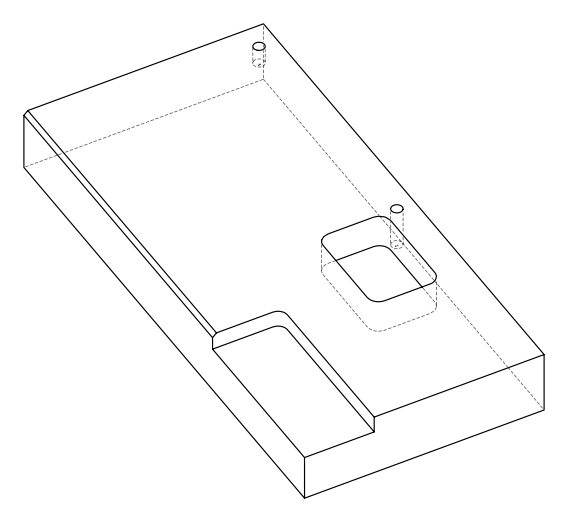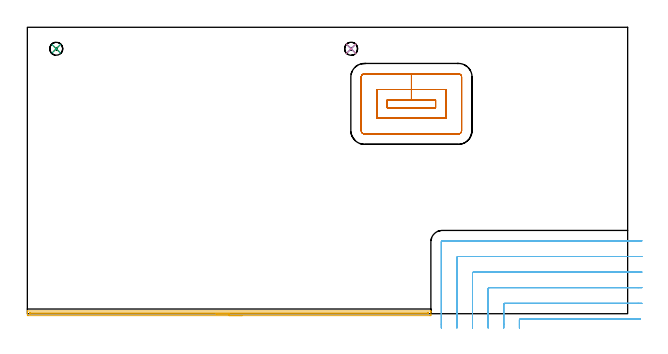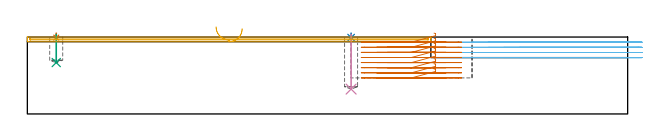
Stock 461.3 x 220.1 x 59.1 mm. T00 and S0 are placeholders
(PLAN: 7 operations, 3 tool changes, 22.7 min)
(1 SPOT_DRILL | STEP1POCKET | NXT0321_9005460120000 | 0.03 min | 1 mm3)
(2 SPOT_DRILL_1 | STEP1POCKET_1 | NXT0321_9005460120000 | 0.03 min | 1 mm3)
(3 DRILL_BLIND_HOLE_INTO_CENTER | STEP1POCKET | NXT0301_071 | 0.09 min | 1435 mm3)
(4 DRILL_BLIND_HOLE_INTO_CENTER_1 | STEP1POCKET_1 | NXT0301_071 | 0.17 min | 3025 mm3)
(5 AREA_MILL | FG_CHAMFER_SURFACE | UGT0205_001 | 5.11 min | 2105 mm3)
(6 MILL_CORNER_NOTCH_RECTANGULAR | CORNER_NOTCH_RECTANGULAR | UGT0201_008 | Follow Part, ap 4, ae 75% | 8.39 min | 152546 mm3)
(7 MILL_RECTANGULAR_POCKET | POCKET_RECTANGULAR_STRAIGHT | UGT0201_008 | Follow Part, ap 4, ae 75% | 8.88 min | 178671 mm3)
(TOOL NXT0321_9005460120000 | NC Spot Drill, 142deg, 12mm, Carbide, Uncoated | D12 PA142 FL30 Z2)
(TOOL NXT0301_071 | Carbide Drill 10mm [860.1-1000-030A1-MM 2214] | D10 PA140 FL47 Z2)
(TOOL UGT0205_001 | Chamfer Mill 20 x 3 x 45 deg. | D20 FL50 Z2)
(TOOL UGT0201_008 | End Mill 16 mm | D16 FL32 Z4)
(OP 1 SPOT_DRILL)
G17 G21 G94 G90
T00 M6
G54
G17 G0 G90 X22.2 Y203.6 S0 M3
G43 Z69.1 H0
G94 G81 G98 Z58.67 F250. R62.1
G80
M5
M2
(OP 2 SPOT_DRILL_1)
G17 G21 G94 G90
T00 M6
G54
G17 G0 G90 X248.8 Y203.6 S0 M3
G43 Z69.1 H0
G94 G81 G98 Z58.67 F250. R62.1
G80
M5
M2
(OP 3 DRILL_BLIND_HOLE_INTO_CENTER)
G17 G21 G94 G90
T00 M6
G54
G17 G0 G90 X22.2 Y203.6 S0 M3
G43 Z69.1 H1
G94 G81 G98 Z39.5 F250. R61.1
G80
M5
M2
(OP 4 DRILL_BLIND_HOLE_INTO_CENTER_1)
G17 G21 G94 G90
T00 M6
G54
G17 G0 G90 X248.8 Y203.6 S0 M3
G43 Z69.1 H1
G94 G81 G98 Z19.1 F250. R61.1
G80
M5
M2
(OP 5 AREA_MILL)
G17 G21 G94 G90
T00 M6
G54
G17 G0 G90 X165.05 Y-1.5 S1061 M3
G43 Z69.1 H0
Z65.5
G94 G1 X165.012 Z64.628 F250.
X164.898 Z63.764
X164.709 Z62.912
X164.447 Z62.08
X164.113 Z61.274
X163.71 Z60.5
X163.242 Z59.764
X162.71 Z59.072
X162.121 Z58.429
X161.478 Z57.84
X160.786 Z57.308
X160.05 Z56.84
X159.276 Z56.437
X158.47 Z56.103
X157.638 Z55.841
X156.787 Z55.652
X155.922 Z55.538
X155.05 Z55.5
X0.609
X0.135 Y-1.494 Z55.502
X0.009 Y-1.49 Z55.504
X0. Y-1.025 Z55.969
Y-0.464 Z56.533
Y-0.142 Z56.854
Y0.419 Z57.415
Y0.742 Z57.736
Y1.753 Z58.753
X0.007 Y2.088 Z59.079
X0.009 Y2.097 Z59.088
X0.163 Y2.1 Z59.1
X309.937
X310.091 Y2.097 Z59.088
X310.093 Y2.088 Z59.079
X310.1 Y1.753 Z58.752
Y1.386 Z58.385
Y0.742 Z57.736
Y-0.464 Z56.533
X310.096 Y-1.025 Z55.969
X310.091 Y-1.49 Z55.504
X309.965 Y-1.494 Z55.502
X309.491 Y-1.5 Z55.5
X155.05
Y-0.086 Z56.914
X2.395 Y-0.085 Z56.915
X2.337
X2.013 Y-0.079 Z56.921
X2.009 Y0.025 Z57.025
X2.002 Y0.247 Z57.247
X2.006 Y0.587 Z57.587
X2.01 Y0.659 Z57.659
X2.014 Y0.68 Z57.68
X2.02 Y0.681 Z57.681
X2.069 Y0.684 Z57.684
X2.171 Y0.685 Z57.685
X2.376 Y0.686 Z57.686
X307.705 Y0.685 Z57.685
X307.763
X308.087 Y0.679 Z57.679
X308.091 Y0.575 Z57.575
X308.097 Y0.354 Z57.354
X308.092 Y0.105 Z57.105
X308.085 Y-0.079 Z56.921
X307.593 Y-0.086 Z56.914
X155.05
X154.178 Z56.952
X153.314 Z57.066
X152.462 Z57.255
X151.63 Z57.517
X150.824 Z57.851
X150.05 Z58.254
X149.314 Z58.723
X148.622 Z59.254
X147.979 Z59.843
X147.39 Z60.486
X146.859 Z61.178
X146.39 Z61.914
X145.987 Z62.688
X145.653 Z63.494
X145.391 Z64.326
X145.202 Z65.178
X145.088 Z66.043
X145.05 Z66.914
G0 Z69.1
M5
M2
(OP 6 MILL_CORNER_NOTCH_RECTANGULAR)
G17 G21 G94 G90
T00 M6
G54
G17 G0 G90 X471.228 Y-4. S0 M3
G43 Z69.1 H0
Z55.15
G94 G1 X468.228 F250.
X378.894 F500.
G3 X378.1 Y-4.794 R0.8
G1 Y-8.
Y-11. F250.
G0 Z69.1
X472.3 Y8.
Z55.15
G1 X469.3
X366.894 F500.
G3 X366.1 Y7.206 R0.8
G1 Y-8.
Y-11. F250.
G0 Z69.1
X472.3 Y20.
Z55.15
G1 X469.3
X354.895 F500.
G3 X354.1 Y19.205 R0.8
G1 Y-8.
Y-11. F250.
G0 Z69.1
X472.3 Y32.
Z55.15
G1 X469.3
X342.895 F500.
G3 X342.1 Y31.205 R0.8
G1 Y-8.
Y-11. F250.
G0 Z69.1
X472.3 Y44.
Z55.15
G1 X469.3
X330.895 F500.
G3 X330.1 Y43.205 R0.8
G1 Y-8.
Y-11. F250.
G0 Z69.1
X472.3 Y56.
Z55.15
G1 X469.3
X318.896 F500.
G3 X318.1 Y55.204 R0.8
G1 Y-8.
Y-11. F250.
G0 Z69.1
X471.228 Y-4.
Z51.2
G1 X468.228
X378.894 F500.
G3 X378.1 Y-4.794 R0.8
G1 Y-8.
Y-11. F250.
G0 Z69.1
X472.3 Y8.
Z51.2
G1 X469.3
X366.894 F500.
G3 X366.1 Y7.206 R0.8
G1 Y-8.
Y-11. F250.
G0 Z69.1
X472.3 Y20.
Z51.2
G1 X469.3
X354.895 F500.
G3 X354.1 Y19.205 R0.8
G1 Y-8.
Y-11. F250.
G0 Z69.1
X472.3 Y32.
Z51.2
G1 X469.3
X342.895 F500.
G3 X342.1 Y31.205 R0.8
G1 Y-8.
Y-11. F250.
G0 Z69.1
X472.3 Y44.
Z51.2
G1 X469.3
X330.895 F500.
G3 X330.1 Y43.205 R0.8
G1 Y-8.
Y-11. F250.
G0 Z69.1
X472.3 Y56.
Z51.2
G1 X469.3
X318.896 F500.
G3 X318.1 Y55.204 R0.8
G1 Y-8.
Y-11. F250.
G0 Z69.1
X471.228 Y-4.
Z47.25
G1 X468.228
X378.894 F500.
G3 X378.1 Y-4.794 R0.8
G1 Y-8.
Y-11. F250.
G0 Z69.1
X472.3 Y8.
Z47.25
G1 X469.3
X366.894 F500.
G3 X366.1 Y7.206 R0.8
G1 Y-8.
Y-11. F250.
G0 Z69.1
X472.3 Y20.
Z47.25
G1 X469.3
X354.895 F500.
G3 X354.1 Y19.205 R0.8
G1 Y-8.
Y-11. F250.
G0 Z69.1
X472.3 Y32.
Z47.25
G1 X469.3
X342.895 F500.
G3 X342.1 Y31.205 R0.8
G1 Y-8.
Y-11. F250.
G0 Z69.1
X472.3 Y44.
Z47.25
G1 X469.3
X330.895 F500.
G3 X330.1 Y43.205 R0.8
G1 Y-8.
Y-11. F250.
G0 Z69.1
X472.3 Y56.
Z47.25
G1 X469.3
X318.896 F500.
G3 X318.1 Y55.204 R0.8
G1 Y-8.
Y-11. F250.
G0 Z69.1
X471.228 Y-4.
Z43.3
G1 X468.228
X378.894 F500.
G3 X378.1 Y-4.794 R0.8
G1 Y-8.
Y-11. F250.
G0 Z69.1
X472.3 Y8.
Z43.3
G1 X469.3
X366.894 F500.
G3 X366.1 Y7.206 R0.8
G1 Y-8.
Y-11. F250.
G0 Z69.1
X472.3 Y20.
Z43.3
G1 X469.3
X354.895 F500.
G3 X354.1 Y19.205 R0.8
G1 Y-8.
Y-11. F250.
G0 Z69.1
X472.3 Y32.
Z43.3
G1 X469.3
X342.895 F500.
G3 X342.1 Y31.205 R0.8
G1 Y-8.
Y-11. F250.
G0 Z69.1
X472.3 Y44.
Z43.3
G1 X469.3
X330.895 F500.
G3 X330.1 Y43.205 R0.8
G1 Y-8.
Y-11. F250.
G0 Z69.1
X472.3 Y56.
Z43.3
G1 X469.3
X318.896 F500.
G3 X318.1 Y55.204 R0.8
G1 Y-8.
Y-11. F250.
G0 Z69.1
M5
M2
(OP 7 MILL_RECTANGULAR_POCKET)
G17 G21 G94 G90
T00 M6
G54
G17 G0 G90 X312.506 Y158.2 S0 M3
G43 Z69.1 H0
Z62.1
G94 G1 X313.7 Z61.78 F250.
Y164.3 Z60.145
X295.15 Z55.175
X276.6 F500.
Y158.2
X313.7
Y164.3
X295.15
Y172.3
X268.6
Y150.2
X321.7
Y172.3
X295.15
Y184.3
X259.
G3 X256.6 Y181.9 R2.4
G1 Y140.6
G3 X259. Y138.2 R2.4
G1 X331.3
G3 X333.7 Y140.6 R2.4
G1 Y181.9
G3 X331.3 Y184.3 R2.4
G1 X295.15
X294.15
G0 X312.506 Y158.2 Z58.175
G1 X313.7 Z57.855 F250.
Y164.3 Z56.22
X295.15 Z51.25
X276.6 F500.
Y158.2
X313.7
Y164.3
X295.15
Y172.3
X268.6
Y150.2
X321.7
Y172.3
X295.15
Y184.3
X259.
G3 X256.6 Y181.9 R2.4
G1 Y140.6
G3 X259. Y138.2 R2.4
G1 X331.3
G3 X333.7 Y140.6 R2.4
G1 Y181.9
G3 X331.3 Y184.3 R2.4
G1 X295.15
X294.15
G0 X312.506 Y158.2 Z54.25
G1 X313.7 Z53.93 F250.
Y164.3 Z52.295
X295.15 Z47.325
X276.6 F500.
Y158.2
X313.7
Y164.3
X295.15
Y172.3
X268.6
Y150.2
X321.7
Y172.3
X295.15
Y184.3
X259.
G3 X256.6 Y181.9 R2.4
G1 Y140.6
G3 X259. Y138.2 R2.4
G1 X331.3
G3 X333.7 Y140.6 R2.4
G1 Y181.9
G3 X331.3 Y184.3 R2.4
G1 X295.15
X294.15
G0 X312.506 Y158.2 Z50.325
G1 X313.7 Z50.005 F250.
Y164.3 Z48.37
X295.15 Z43.4
X276.6 F500.
Y158.2
X313.7
Y164.3
X295.15
Y172.3
X268.6
Y150.2
X321.7
Y172.3
X295.15
Y184.3
X259.
G3 X256.6 Y181.9 R2.4
G1 Y140.6
G3 X259. Y138.2 R2.4
G1 X331.3
G3 X333.7 Y140.6 R2.4
G1 Y181.9
G3 X331.3 Y184.3 R2.4
G1 X295.15
X294.15
G0 X312.506 Y158.2 Z46.4
G1 X313.7 Z46.08 F250.
Y164.3 Z44.445
X295.15 Z39.475
X276.6 F500.
Y158.2
X313.7
Y164.3
X295.15
Y172.3
X268.6
Y150.2
X321.7
Y172.3
X295.15
Y184.3
X259.
G3 X256.6 Y181.9 R2.4
G1 Y140.6
G3 X259. Y138.2 R2.4
G1 X331.3
G3 X333.7 Y140.6 R2.4
G1 Y181.9
G3 X331.3 Y184.3 R2.4
G1 X295.15
X294.15
G0 X312.506 Y158.2 Z42.475
G1 X313.7 Z42.155 F250.
Y164.3 Z40.52
X295.15 Z35.55
X276.6 F500.
Y158.2
X313.7
Y164.3
X295.15
Y172.3
X268.6
Y150.2
X321.7
Y172.3
X295.15
Y184.3
X259.
G3 X256.6 Y181.9 R2.4
G1 Y140.6
G3 X259. Y138.2 R2.4
G1 X331.3
G3 X333.7 Y140.6 R2.4
G1 Y181.9
G3 X331.3 Y184.3 R2.4
G1 X295.15
X294.15
G0 X312.506 Y158.2 Z38.55
G1 X313.7 Z38.23 F250.
Y164.3 Z36.595
X295.15 Z31.625
X276.6 F500.
Y158.2
X313.7
Y164.3
X295.15
Y172.3
X268.6
Y150.2
X321.7
Y172.3
X295.15
Y184.3
X259.
G3 X256.6 Y181.9 R2.4
G1 Y140.6
G3 X259. Y138.2 R2.4
G1 X331.3
G3 X333.7 Y140.6 R2.4
G1 Y181.9
G3 X331.3 Y184.3 R2.4
G1 X295.15
X294.15
G0 X312.506 Y158.2 Z34.625
G1 X313.7 Z34.305 F250.
Y164.3 Z32.67
X295.15 Z27.7
X276.6 F500.
Y158.2
X313.7
Y164.3
X295.15
Y172.3
X268.6
Y150.2
X321.7
Y172.3
X295.15
Y184.3
X259.
G3 X256.6 Y181.9 R2.4
G1 Y140.6
G3 X259. Y138.2 R2.4
G1 X331.3
G3 X333.7 Y140.6 R2.4
G1 Y181.9
G3 X331.3 Y184.3 R2.4
G1 X295.15
X294.15
G0 Z69.1
M5
M2
